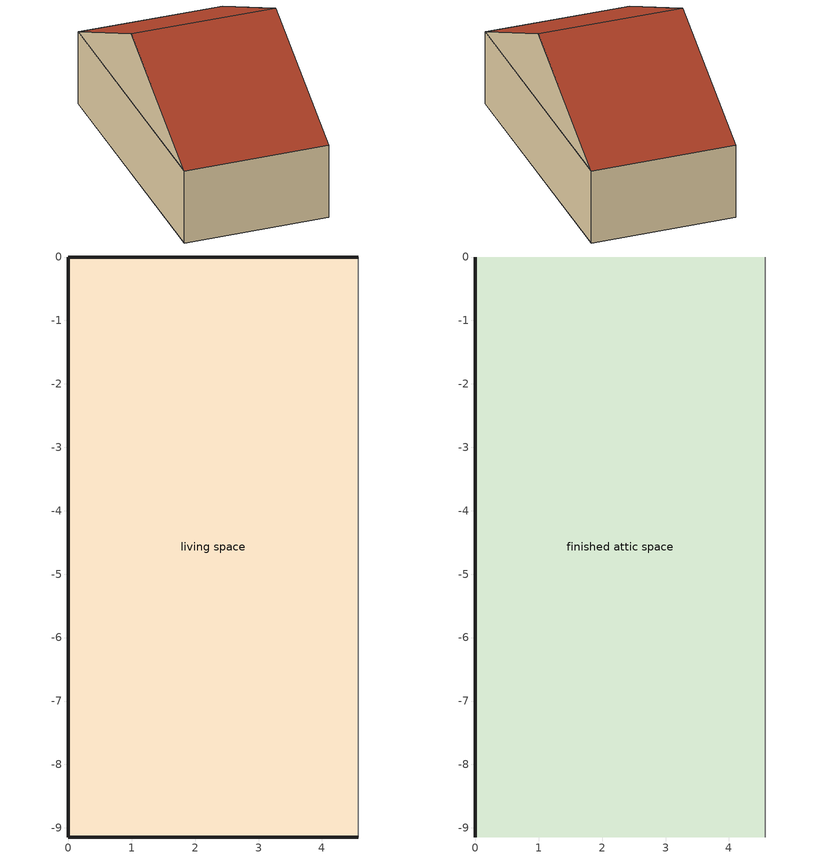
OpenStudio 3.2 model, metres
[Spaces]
living space
 floor foundation: 0,-9.14 0,0 4.57,0 4.57,-9.14 z0
 wall outside: 4.57,0 0,0 0,-9.14 4.57,-9.14 z0:2.44
 wall adiabatic: 4.57,-9.14 4.57,0 z0:2.44
finished attic space
 floor to living space: 0,-9.14 0,0 4.57,0 4.57,-9.14 z2.44
 wall outside: 0,-4.57,4.72 0,0,2.44 0,-9.14,2.44
 wall adiabatic: 4.57,-4.57,4.72 4.57,-9.14,2.44 4.57,0,2.44
 roof outside: 0,-4.57,4.72 4.57,-4.57,4.72 4.57,0,2.44 0,0,2.44; 4.57,-4.57,4.72 0,-4.57,4.72 0,-9.14,2.44 4.57,-9.14,2.44
[Building]
Building 1: North Axis {deg}=0; Standards Number of Stories=2; Standards Number of Above Ground Stories=2; Standards Building Type=singlefamilyattached; Standards Number of Living Units=4
[ThermalZone]
living zone: Use Ideal Air Loads=No
[Sizing:Zone]
living zone: Zone Cooling Design Supply Air Temperature Input Method=SupplyAirTemperature; Zone Cooling Design Supply Air Temperature {C}=14; Zone Cooling Design Supply Air Temperature Difference {deltaC}=11.11; Zone Heating Design Supply Air Temperature Input Method=SupplyAirTemperature; Zone Heating Design Supply Air Temperature {C}=40; Zone Heating Design Supply Air Temperature Difference {deltaC}=11.11; Zone Cooling Design Supply Air Humidity Ratio {kg-H2O/kg-air}=0.0085; Zone Heating Design Supply Air Humidity Ratio {kg-H2O/kg-air}=0.008; Cooling Design Air Flow Method=DesignDay; Heating Design Air Flow Method=DesignDay; Account for Dedicated Outdoor Air System=No; Dedicated Outdoor Air System Control Strategy=NeutralSupplyAir; Dedicated Outdoor Air Low Setpoint Temperature for Design {C}=autosize; Dedicated Outdoor Air High Setpoint Temperature for Design {C}=autosize
[Space] Space Type=Space Type 1; Thermal Zone=living zone; Building Unit=unit 1
living space; finished attic space
[SpaceType]
Space Type 1: Standards Space Type=living
[BuildingUnit]
unit 1: Building Unit Type=Residential
[External:File]
8760.csv: File=8760.csv
[People:Definition] Number of People Calculation Method=People; Number of People {people}=1.695; Fraction Radiant=0.319734; Sensible Heat Fraction=0.573; Carbon Dioxide Generation Rate {m3/s-W}=0; Enable ASHRAE 55 Comfort Warnings=No; Mean Radiant Temperature Calculation Type=ZoneAveraged
res occupants|living space; res occupants|finished attic space
[People] Number of People Schedule=occupants; Activity Level Schedule=res occupants activity schedule; Multiplier=1
Name | People Definition | Space or SpaceType
res occupants|living space | res occupants|living space | living space
res occupants|finished attic space | res occupants|finished attic space | finished attic space
[Schedule:File]
occupants: External File=8760.csv; Column Number=1; Rows to Skip at Top=1; Number of Hours of Data=8760; Minutes per Item=60
[Schedule:Constant]
res occupants activity schedule: Value=112.539
